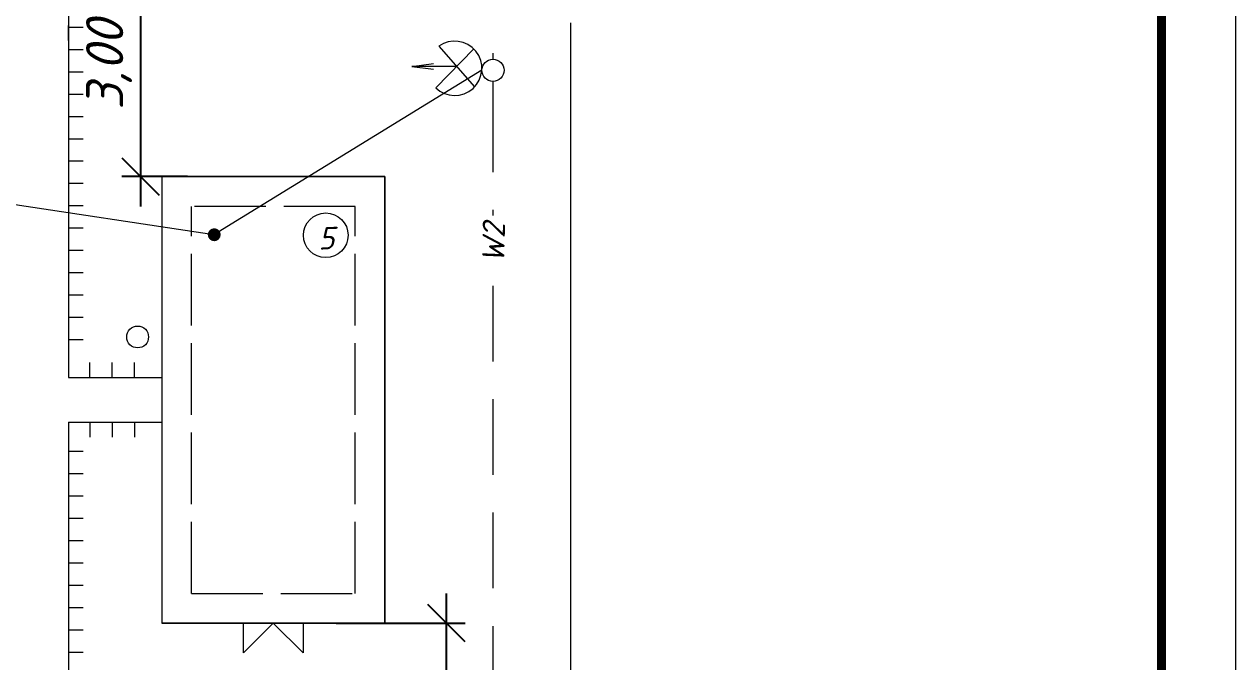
# Model space of a CAD drawing. Header units: millimetres. Extents: x 27137 to 30937, y -4667 to -569.
# Drawn here: x 29086.9 to 29168.4, y -4054.7 to -4011.9 of the extents above; entities that cross this region are included whole.
import ezdxf

# ---------------------------------------------------------------- set-up
doc = ezdxf.new("R2010")
doc.units = ezdxf.units.MM
doc.header["$LTSCALE"] = 0.4
doc.linetypes.add('ACAD_ISO02W100', pattern=[15, 12, -3])
doc.linetypes.add('штриховаяX2', pattern=[38.1, 25.4, -12.7])
doc.styles.add('Isocpeur', font='isocpeui.ttf', dxfattribs={"height": 2.5})
doc.styles.get("Standard").update_dxf_attribs({"font": 'isocpeui.ttf', "height": 2.5})
doc.dimstyles.new('06', dxfattribs={"dimtxt": 2.5, "dimasz": 2.5, "dimexe": 1.25, "dimexo": 0.625, "dimtad": 1, "dimdec": 0, "dimlfac": 200, "dimtxsty": 'Standard', "dimblk": 'OBLIQUE', "dimcen": 2.5, "dimdle": 2, "dimadec": 0, "dimazin": 0, "dimtfac": 1, "dimtdec": 0, "dimtmove": 0, "dimatfit": 3, "dimldrblk": 'OBLIQUE', "dimfxl": 1, "dimarcsym": 0})

# ---------------------------------------------------------------- blocks, each defined once
blk = doc.blocks.new('_Oblique')
at = {"color": 0, "linetype": 'ByBlock', "lineweight": -2}
blk.add_line((-0.5, -0.5), (0.5, 0.5), dxfattribs=at)
blk = doc.blocks.new('*D261')
at = {"color": 0, "lineweight": -2, "transparency": 16777216}
for p, q in [((29115.31, -4071.869), (29115.31, -4050.153)), ((29107.906, -4052.153), (29116.56, -4052.153)), ((29107.906, -4069.869), (29116.56, -4069.869))]:
    blk.add_line(p, q, dxfattribs=at)
at = {"layer": 'Defpoints', "color": 0, "transparency": 16777216}
for p in [(29107.281, -4052.153), (29115.31, -4052.153), (29107.281, -4069.869)]:
    blk.add_point(p, dxfattribs=at)
at = {"color": 0, "lineweight": -2, "transparency": 16777216, "xscale": 2.5, "yscale": 2.5, "zscale": 2.5}
for p, rotation in [((29115.31, -4052.153), 90), ((29115.31, -4069.869), 270)]:
    blk.add_blockref('_Oblique', p, dxfattribs=dict(at, rotation=rotation))
at = {"color": 0, "transparency": 16777216, "insert": (29113.185, -4061.011), "char_height": 2.5, "attachment_point": 5, "rotation": 90, "style": 'Isocpeur'}
blk.add_mtext('3,30', dxfattribs=at)
blk = doc.blocks.new('*D263')
at = {"color": 0, "lineweight": -2, "transparency": 16777216}
for p, q in [((29094.748, -4005.14), (29094.748, -4024.153)), ((29097.91, -4007.14), (29093.498, -4007.14)), ((29097.91, -4022.153), (29093.498, -4022.153))]:
    blk.add_line(p, q, dxfattribs=at)
at = {"layer": 'Defpoints', "color": 0, "transparency": 16777216}
for p in [(29098.535, -4007.14), (29094.748, -4022.153), (29098.535, -4022.153)]:
    blk.add_point(p, dxfattribs=at)
at = {"color": 0, "lineweight": -2, "transparency": 16777216, "xscale": 2.5, "yscale": 2.5, "zscale": 2.5}
for p, rotation in [((29094.748, -4007.14), 90), ((29094.748, -4022.153), 270)]:
    blk.add_blockref('_Oblique', p, dxfattribs=dict(at, rotation=rotation))
at = {"color": 0, "lineweight": 15, "transparency": 16777216, "insert": (29092.623, -4014.647), "char_height": 2.5, "attachment_point": 5, "rotation": 90, "style": 'Isocpeur'}
blk.add_mtext('3,00', dxfattribs=at)

msp = doc.modelspace()

# ---------------------------------------------------------------- hatches: boundary and pattern name
at = {"lineweight": 15}
h = msp.add_hatch(color=256, dxfattribs=at)
h.dxf.hatch_style = 1
h.paths.add_polyline_path([(29099.2663, -4026.0627), (29099.6988, -4026.0627), (29100.1314, -4026.0627, -1)])
h.paths.add_polyline_path([(29099.6988, -4025.6301, -0.4142136), (29100.1314, -4026.0627), (29099.6988, -4026.0627)])
h = msp.add_hatch(color=256, dxfattribs=at)
h.dxf.hatch_style = 1
h.paths.add_polyline_path([(29099.6988, -4025.6301), (29099.6988, -4026.0627), (29099.2663, -4026.0627, -0.4142136)])

# ---------------------------------------------------------------- linework, layer by layer
at = {"linetype": 'штриховаяX2', "lineweight": 15, "ltscale": 0.5}
for p, q in [((29118.4398, -3990.9935), (29118.4393, -4014.2648)), ((29118.4393, -4015.7619), (29118.4392, -4016.775)), ((29118.4392, -4016.775), (29118.4391, -4024.7677)), ((29118.439, -4029.4876), (29118.4378, -4080.934))]:
    msp.add_line(p, q, dxfattribs=at)
at = {"lineweight": 15}
for p, q in [((29089.8982, -4009.0035), (29089.8982, -4035.6529)), ((29089.8982, -4013.0035), (29089.8982, -4012.0035)), ((29089.8982, -4013.0035), (29089.8982, -4012.0035)), ((29090.8982, -4012.1274), (29089.8982, -4012.1274)), ((29090.8982, -4012.1274), (29089.8982, -4012.1274)), ((29090.8982, -4012.1274), (29089.8982, -4012.1274)), ((29090.8982, -4012.1274), (29089.8982, -4012.1274)), ((29090.8982, -4012.1274), (29089.8982, -4012.1274)), ((29090.8982, -4012.1274), (29089.8982, -4012.1274)), ((29090.8982, -4012.1274), (29089.8982, -4012.1274)), ((29090.8982, -4012.1274), (29089.8982, -4012.1274)), ((29090.8982, -4012.1274), (29089.8982, -4012.1274)), ((29090.8982, -4012.1274), (29089.8982, -4012.1274)), ((29090.8982, -4012.1274), (29089.8982, -4012.1274)), ((29090.8982, -4012.1274), (29089.8982, -4012.1274)), ((29090.8982, -4012.1274), (29089.8982, -4012.1274)), ((29090.8982, -4012.1274), (29089.8982, -4012.1274)), ((29090.8982, -4012.1274), (29089.8982, -4012.1274)), ((29090.8982, -4012.1274), (29089.8982, -4012.1274)), ((29090.8982, -4012.1274), (29089.8982, -4012.1274)), ((29123.6441, -4011.8316), (29123.6444, -4026.775)), ((29090.8982, -4013.6274), (29089.8982, -4013.6274)), ((29090.8982, -4013.6274), (29089.8982, -4013.6274)), ((29090.8982, -4013.6274), (29089.8982, -4013.6274)), ((29090.8982, -4013.6274), (29089.8982, -4013.6274)), ((29090.8982, -4013.6274), (29089.8982, -4013.6274)), ((29090.8982, -4013.6274), (29089.8982, -4013.6274)), ((29090.8982, -4013.6274), (29089.8982, -4013.6274)), ((29090.8982, -4013.6274), (29089.8982, -4013.6274)), ((29090.8982, -4013.6274), (29089.8982, -4013.6274)), ((29090.8982, -4013.6274), (29089.8982, -4013.6274)), ((29090.8982, -4013.6274), (29089.8982, -4013.6274)), ((29090.8982, -4015.1274), (29089.8982, -4015.1274)), ((29090.8982, -4015.1274), (29089.8982, -4015.1274)), ((29090.8982, -4015.1274), (29089.8982, -4015.1274)), ((29090.8982, -4015.1274), (29089.8982, -4015.1274)), ((29090.8982, -4015.1274), (29089.8982, -4015.1274)), ((29090.8982, -4015.1274), (29089.8982, -4015.1274)), ((29090.8982, -4015.1274), (29089.8982, -4015.1274)), ((29090.8982, -4015.1274), (29089.8982, -4015.1274)), ((29090.8982, -4015.1274), (29089.8982, -4015.1274)), ((29090.8982, -4015.1274), (29089.8982, -4015.1274)), ((29090.8982, -4015.1274), (29089.8982, -4015.1274)), ((29090.8982, -4015.1274), (29089.8982, -4015.1274)), ((29090.8982, -4015.1274), (29089.8982, -4015.1274)), ((29090.8982, -4016.6274), (29089.8982, -4016.6274)), ((29090.8982, -4016.6274), (29089.8982, -4016.6274)), ((29090.8982, -4016.6274), (29089.8982, -4016.6274)), ((29090.8982, -4016.6274), (29089.8982, -4016.6274)), ((29090.8982, -4016.6274), (29089.8982, -4016.6274)), ((29090.8982, -4016.6274), (29089.8982, -4016.6274)), ((29090.8982, -4016.6274), (29089.8982, -4016.6274)), ((29090.8982, -4016.6274), (29089.8982, -4016.6274)), ((29090.8982, -4016.6274), (29089.8982, -4016.6274)), ((29090.8982, -4016.6274), (29089.8982, -4016.6274)), ((29090.8982, -4016.6274), (29089.8982, -4016.6274)), ((29090.8982, -4016.6274), (29089.8982, -4016.6274)), ((29090.8982, -4016.6274), (29089.8982, -4016.6274)), ((29090.8982, -4016.6274), (29089.8982, -4016.6274)), ((29090.8982, -4016.6274), (29089.8982, -4016.6274)), ((29090.8982, -4016.6274), (29089.8982, -4016.6274)), ((29090.8982, -4016.6274), (29089.8982, -4016.6274)), ((29090.8982, -4018.1274), (29089.8982, -4018.1274)), ((29090.8982, -4018.1274), (29089.8982, -4018.1274)), ((29090.8982, -4018.1274), (29089.8982, -4018.1274)), ((29090.8982, -4018.1274), (29089.8982, -4018.1274)), ((29090.8982, -4018.1274), (29089.8982, -4018.1274)), ((29090.8982, -4018.1274), (29089.8982, -4018.1274)), ((29090.8982, -4018.1274), (29089.8982, -4018.1274)), ((29090.8982, -4018.1274), (29089.8982, -4018.1274)), ((29090.8982, -4018.1274), (29089.8982, -4018.1274)), ((29090.8982, -4018.1274), (29089.8982, -4018.1274)), ((29090.8982, -4018.1274), (29089.8982, -4018.1274)), ((29090.8982, -4019.6274), (29089.8982, -4019.6274)), ((29090.8982, -4019.6274), (29089.8982, -4019.6274)), ((29090.8982, -4019.6274), (29089.8982, -4019.6274)), ((29090.8982, -4019.6274), (29089.8982, -4019.6274)), ((29090.8982, -4019.6274), (29089.8982, -4019.6274)), ((29090.8982, -4019.6274), (29089.8982, -4019.6274)), ((29090.8982, -4019.6274), (29089.8982, -4019.6274)), ((29090.8982, -4019.6274), (29089.8982, -4019.6274)), ((29090.8982, -4019.6274), (29089.8982, -4019.6274)), ((29090.8982, -4019.6274), (29089.8982, -4019.6274)), ((29090.8982, -4019.6274), (29089.8982, -4019.6274)), ((29090.8982, -4019.6274), (29089.8982, -4019.6274)), ((29090.8982, -4019.6274), (29089.8982, -4019.6274)), ((29090.8982, -4019.6274), (29089.8982, -4019.6274)), ((29090.8982, -4019.6274), (29089.8982, -4019.6274)), ((29090.8982, -4019.6274), (29089.8982, -4019.6274)), ((29090.8982, -4019.6274), (29089.8982, -4019.6274)), ((29090.8982, -4019.6274), (29089.8982, -4019.6274)), ((29090.8982, -4019.6274), (29089.8982, -4019.6274)), ((29090.8982, -4019.6274), (29089.8982, -4019.6274)), ((29090.8982, -4019.6274), (29089.8982, -4019.6274)), ((29090.8982, -4021.1274), (29089.8982, -4021.1274)), ((29090.8982, -4021.1274), (29089.8982, -4021.1274)), ((29090.8982, -4021.1274), (29089.8982, -4021.1274)), ((29090.8982, -4021.1274), (29089.8982, -4021.1274)), ((29090.8982, -4021.1274), (29089.8982, -4021.1274)), ((29090.8982, -4021.1274), (29089.8982, -4021.1274)), ((29090.8982, -4021.1274), (29089.8982, -4021.1274)), ((29090.8982, -4021.1274), (29089.8982, -4021.1274)), ((29090.8982, -4021.1274), (29089.8982, -4021.1274)), ((29090.8982, -4021.1274), (29089.8982, -4021.1274)), ((29090.8982, -4021.1274), (29089.8982, -4021.1274)), ((29090.8982, -4021.1274), (29089.8982, -4021.1274)), ((29090.8982, -4021.1274), (29089.8982, -4021.1274)), ((29090.8982, -4021.1274), (29089.8982, -4021.1274)), ((29090.8982, -4021.1274), (29089.8982, -4021.1274)), ((29090.8982, -4021.1274), (29089.8982, -4021.1274)), ((29090.8982, -4021.1274), (29089.8982, -4021.1274)), ((29096.17, -4022.1529), (29111.17, -4022.1529)), ((29111.17, -4022.1529), (29096.17, -4022.1529)), ((29096.17, -4022.1529), (29096.17, -4052.1529)), ((29111.17, -4022.1529), (29106.17, -4022.1529)), ((29111.17, -4022.1529), (29106.17, -4022.1529)), ((29111.17, -4022.1529), (29111.17, -4052.1529)), ((29111.17, -4052.1529), (29111.17, -4022.1529)), ((29090.8982, -4022.6274), (29089.8982, -4022.6274)), ((29090.8982, -4022.6274), (29089.8982, -4022.6274)), ((29090.8982, -4022.6274), (29089.8982, -4022.6274)), ((29090.8982, -4022.6274), (29089.8982, -4022.6274)), ((29090.8982, -4022.6274), (29089.8982, -4022.6274)), ((29090.8982, -4022.6274), (29089.8982, -4022.6274)), ((29090.8982, -4022.6274), (29089.8982, -4022.6274)), ((29090.8982, -4022.6274), (29089.8982, -4022.6274)), ((29090.8982, -4022.6274), (29089.8982, -4022.6274)), ((29090.8982, -4022.6274), (29089.8982, -4022.6274)), ((29090.8982, -4022.6274), (29089.8982, -4022.6274)), ((29090.8982, -4024.1274), (29089.8982, -4024.1274)), ((29090.8982, -4024.1274), (29089.8982, -4024.1274)), ((29090.8982, -4024.1274), (29089.8982, -4024.1274)), ((29090.8982, -4024.1274), (29089.8982, -4024.1274)), ((29090.8982, -4024.1274), (29089.8982, -4024.1274)), ((29090.8982, -4024.1274), (29089.8982, -4024.1274)), ((29090.8982, -4024.1274), (29089.8982, -4024.1274)), ((29090.8982, -4024.1274), (29089.8982, -4024.1274)), ((29090.8982, -4024.1274), (29089.8982, -4024.1274)), ((29090.8982, -4024.1274), (29089.8982, -4024.1274)), ((29090.8982, -4024.1274), (29089.8982, -4024.1274)), ((29090.8982, -4024.1274), (29089.8982, -4024.1274)), ((29090.8982, -4024.1274), (29089.8982, -4024.1274)), ((29090.8982, -4025.6274), (29089.8982, -4025.6274)), ((29090.8982, -4025.6274), (29089.8982, -4025.6274)), ((29090.8982, -4025.6274), (29089.8982, -4025.6274)), ((29090.8982, -4025.6274), (29089.8982, -4025.6274)), ((29090.8982, -4025.6274), (29089.8982, -4025.6274)), ((29090.8982, -4025.6274), (29089.8982, -4025.6274)), ((29090.8982, -4025.6274), (29089.8982, -4025.6274)), ((29090.8982, -4025.6274), (29089.8982, -4025.6274)), ((29090.8982, -4025.6274), (29089.8982, -4025.6274)), ((29090.8982, -4025.6274), (29089.8982, -4025.6274)), ((29090.8982, -4025.6274), (29089.8982, -4025.6274)), ((29090.8982, -4025.6274), (29089.8982, -4025.6274)), ((29090.8982, -4025.6274), (29089.8982, -4025.6274)), ((29090.8982, -4025.6274), (29089.8982, -4025.6274)), ((29090.8982, -4025.6274), (29089.8982, -4025.6274)), ((29090.8982, -4025.6274), (29089.8982, -4025.6274)), ((29090.8982, -4025.6274), (29089.8982, -4025.6274)), ((29123.6444, -4026.775), (29123.6429, -4106.4985)), ((29090.8982, -4027.1274), (29089.8982, -4027.1274)), ((29090.8982, -4027.1274), (29089.8982, -4027.1274)), ((29090.8982, -4027.1274), (29089.8982, -4027.1274)), ((29090.8982, -4027.1274), (29089.8982, -4027.1274)), ((29090.8982, -4027.1274), (29089.8982, -4027.1274)), ((29090.8982, -4027.1274), (29089.8982, -4027.1274)), ((29090.8982, -4027.1274), (29089.8982, -4027.1274)), ((29090.8982, -4027.1274), (29089.8982, -4027.1274)), ((29090.8982, -4027.1274), (29089.8982, -4027.1274)), ((29090.8982, -4027.1274), (29089.8982, -4027.1274)), ((29090.8982, -4027.1274), (29089.8982, -4027.1274)), ((29090.8982, -4028.6274), (29089.8982, -4028.6274)), ((29090.8982, -4028.6274), (29089.8982, -4028.6274)), ((29090.8982, -4028.6274), (29089.8982, -4028.6274)), ((29090.8982, -4028.6274), (29089.8982, -4028.6274)), ((29090.8982, -4028.6274), (29089.8982, -4028.6274)), ((29090.8982, -4028.6274), (29089.8982, -4028.6274)), ((29090.8982, -4028.6274), (29089.8982, -4028.6274)), ((29090.8982, -4028.6274), (29089.8982, -4028.6274)), ((29090.8982, -4028.6274), (29089.8982, -4028.6274)), ((29090.8982, -4028.6274), (29089.8982, -4028.6274)), ((29090.8982, -4028.6274), (29089.8982, -4028.6274)), ((29090.8982, -4028.6274), (29089.8982, -4028.6274)), ((29090.8982, -4028.6274), (29089.8982, -4028.6274)), ((29090.8982, -4030.1274), (29089.8982, -4030.1274)), ((29090.8982, -4030.1274), (29089.8982, -4030.1274)), ((29090.8982, -4030.1274), (29089.8982, -4030.1274)), ((29090.8982, -4030.1274), (29089.8982, -4030.1274)), ((29090.8982, -4030.1274), (29089.8982, -4030.1274)), ((29090.8982, -4030.1274), (29089.8982, -4030.1274)), ((29090.8982, -4030.1274), (29089.8982, -4030.1274)), ((29090.8982, -4030.1274), (29089.8982, -4030.1274)), ((29090.8982, -4030.1274), (29089.8982, -4030.1274)), ((29090.8982, -4030.1274), (29089.8982, -4030.1274)), ((29090.8982, -4030.1274), (29089.8982, -4030.1274)), ((29090.8982, -4030.1274), (29089.8982, -4030.1274)), ((29090.8982, -4030.1274), (29089.8982, -4030.1274)), ((29090.8982, -4030.1274), (29089.8982, -4030.1274)), ((29090.8982, -4030.1274), (29089.8982, -4030.1274)), ((29090.8982, -4030.1274), (29089.8982, -4030.1274)), ((29090.8982, -4030.1274), (29089.8982, -4030.1274)), ((29090.8982, -4031.6274), (29089.8982, -4031.6274)), ((29090.8982, -4031.6274), (29089.8982, -4031.6274)), ((29090.8982, -4031.6274), (29089.8982, -4031.6274)), ((29090.8982, -4031.6274), (29089.8982, -4031.6274)), ((29090.8982, -4031.6274), (29089.8982, -4031.6274)), ((29090.8982, -4031.6274), (29089.8982, -4031.6274)), ((29090.8982, -4031.6274), (29089.8982, -4031.6274)), ((29090.8982, -4031.6274), (29089.8982, -4031.6274)), ((29090.8982, -4031.6274), (29089.8982, -4031.6274)), ((29090.8982, -4031.6274), (29089.8982, -4031.6274)), ((29090.8982, -4031.6274), (29089.8982, -4031.6274)), ((29090.8982, -4033.1274), (29089.8982, -4033.1274)), ((29090.8982, -4033.1274), (29089.8982, -4033.1274)), ((29090.8982, -4033.1274), (29089.8982, -4033.1274)), ((29090.8982, -4033.1274), (29089.8982, -4033.1274)), ((29090.8982, -4033.1274), (29089.8982, -4033.1274)), ((29090.8982, -4033.1274), (29089.8982, -4033.1274)), ((29090.8982, -4033.1274), (29089.8982, -4033.1274)), ((29090.8982, -4033.1274), (29089.8982, -4033.1274)), ((29090.8982, -4033.1274), (29089.8982, -4033.1274)), ((29090.8982, -4033.1274), (29089.8982, -4033.1274)), ((29090.8982, -4033.1274), (29089.8982, -4033.1274)), ((29090.8982, -4033.1274), (29089.8982, -4033.1274)), ((29090.8982, -4033.1274), (29089.8982, -4033.1274)), ((29091.3414, -4035.6529), (29091.3414, -4034.6529)), ((29091.3414, -4035.6529), (29091.3414, -4034.6529)), ((29092.8414, -4035.6529), (29092.8414, -4034.6529)), ((29092.8414, -4035.6529), (29092.8414, -4034.6529)), ((29094.3414, -4035.6529), (29094.3414, -4034.6529)), ((29094.3414, -4035.6529), (29094.3414, -4034.6529)), ((29089.8982, -4035.6529), (29096.17, -4035.6529)), ((29089.8982, -4038.6529), (29096.17, -4038.6529)), ((29089.8982, -4038.6529), (29089.8982, -4073.3693)), ((29091.3414, -4038.6529), (29091.3414, -4039.6529)), ((29091.3414, -4038.6529), (29091.3414, -4039.6529)), ((29092.8414, -4038.6529), (29092.8414, -4039.6529)), ((29092.8414, -4038.6529), (29092.8414, -4039.6529)), ((29094.3414, -4038.6529), (29094.3414, -4039.6529)), ((29094.3414, -4038.6529), (29094.3414, -4039.6529)), ((29090.8982, -4040.6274), (29089.8982, -4040.6274)), ((29090.8982, -4040.6274), (29089.8982, -4040.6274)), ((29090.8982, -4040.6274), (29089.8982, -4040.6274)), ((29090.8982, -4040.6274), (29089.8982, -4040.6274)), ((29090.8982, -4040.6274), (29089.8982, -4040.6274)), ((29090.8982, -4040.6274), (29089.8982, -4040.6274)), ((29090.8982, -4040.6274), (29089.8982, -4040.6274)), ((29090.8982, -4040.6274), (29089.8982, -4040.6274)), ((29090.8982, -4040.6274), (29089.8982, -4040.6274)), ((29090.8982, -4040.6274), (29089.8982, -4040.6274)), ((29090.8982, -4040.6274), (29089.8982, -4040.6274)), ((29090.8982, -4042.1274), (29089.8982, -4042.1274)), ((29090.8982, -4042.1274), (29089.8982, -4042.1274)), ((29090.8982, -4042.1274), (29089.8982, -4042.1274)), ((29090.8982, -4042.1274), (29089.8982, -4042.1274)), ((29090.8982, -4042.1274), (29089.8982, -4042.1274)), ((29090.8982, -4042.1274), (29089.8982, -4042.1274)), ((29090.8982, -4042.1274), (29089.8982, -4042.1274)), ((29090.8982, -4042.1274), (29089.8982, -4042.1274)), ((29090.8982, -4042.1274), (29089.8982, -4042.1274)), ((29090.8982, -4042.1274), (29089.8982, -4042.1274)), ((29090.8982, -4042.1274), (29089.8982, -4042.1274)), ((29090.8982, -4042.1274), (29089.8982, -4042.1274)), ((29090.8982, -4042.1274), (29089.8982, -4042.1274)), ((29090.8982, -4043.6274), (29089.8982, -4043.6274)), ((29090.8982, -4043.6274), (29089.8982, -4043.6274)), ((29090.8982, -4043.6274), (29089.8982, -4043.6274)), ((29090.8982, -4043.6274), (29089.8982, -4043.6274)), ((29090.8982, -4043.6274), (29089.8982, -4043.6274)), ((29090.8982, -4043.6274), (29089.8982, -4043.6274)), ((29090.8982, -4043.6274), (29089.8982, -4043.6274)), ((29090.8982, -4043.6274), (29089.8982, -4043.6274)), ((29090.8982, -4043.6274), (29089.8982, -4043.6274)), ((29090.8982, -4043.6274), (29089.8982, -4043.6274)), ((29090.8982, -4043.6274), (29089.8982, -4043.6274)), ((29090.8982, -4043.6274), (29089.8982, -4043.6274)), ((29090.8982, -4043.6274), (29089.8982, -4043.6274)), ((29090.8982, -4043.6274), (29089.8982, -4043.6274)), ((29090.8982, -4043.6274), (29089.8982, -4043.6274)), ((29090.8982, -4043.6274), (29089.8982, -4043.6274)), ((29090.8982, -4043.6274), (29089.8982, -4043.6274)), ((29090.8982, -4045.1274), (29089.8982, -4045.1274)), ((29090.8982, -4045.1274), (29089.8982, -4045.1274)), ((29090.8982, -4045.1274), (29089.8982, -4045.1274)), ((29090.8982, -4045.1274), (29089.8982, -4045.1274)), ((29090.8982, -4045.1274), (29089.8982, -4045.1274)), ((29090.8982, -4045.1274), (29089.8982, -4045.1274)), ((29090.8982, -4045.1274), (29089.8982, -4045.1274)), ((29090.8982, -4045.1274), (29089.8982, -4045.1274)), ((29090.8982, -4045.1274), (29089.8982, -4045.1274)), ((29090.8982, -4045.1274), (29089.8982, -4045.1274)), ((29090.8982, -4045.1274), (29089.8982, -4045.1274)), ((29090.8982, -4046.6274), (29089.8982, -4046.6274)), ((29090.8982, -4046.6274), (29089.8982, -4046.6274)), ((29090.8982, -4046.6274), (29089.8982, -4046.6274)), ((29090.8982, -4046.6274), (29089.8982, -4046.6274)), ((29090.8982, -4046.6274), (29089.8982, -4046.6274)), ((29090.8982, -4046.6274), (29089.8982, -4046.6274)), ((29090.8982, -4046.6274), (29089.8982, -4046.6274)), ((29090.8982, -4046.6274), (29089.8982, -4046.6274)), ((29090.8982, -4046.6274), (29089.8982, -4046.6274)), ((29090.8982, -4046.6274), (29089.8982, -4046.6274)), ((29090.8982, -4046.6274), (29089.8982, -4046.6274)), ((29090.8982, -4046.6274), (29089.8982, -4046.6274)), ((29090.8982, -4046.6274), (29089.8982, -4046.6274)), ((29090.8982, -4048.1274), (29089.8982, -4048.1274)), ((29090.8982, -4048.1274), (29089.8982, -4048.1274)), ((29090.8982, -4048.1274), (29089.8982, -4048.1274)), ((29090.8982, -4048.1274), (29089.8982, -4048.1274)), ((29090.8982, -4048.1274), (29089.8982, -4048.1274)), ((29090.8982, -4048.1274), (29089.8982, -4048.1274)), ((29090.8982, -4048.1274), (29089.8982, -4048.1274)), ((29090.8982, -4048.1274), (29089.8982, -4048.1274)), ((29090.8982, -4048.1274), (29089.8982, -4048.1274)), ((29090.8982, -4048.1274), (29089.8982, -4048.1274)), ((29090.8982, -4048.1274), (29089.8982, -4048.1274)), ((29090.8982, -4048.1274), (29089.8982, -4048.1274)), ((29090.8982, -4048.1274), (29089.8982, -4048.1274)), ((29090.8982, -4048.1274), (29089.8982, -4048.1274)), ((29090.8982, -4049.6274), (29089.8982, -4049.6274)), ((29090.8982, -4049.6274), (29089.8982, -4049.6274)), ((29090.8982, -4049.6274), (29089.8982, -4049.6274)), ((29090.8982, -4049.6274), (29089.8982, -4049.6274)), ((29090.8982, -4049.6274), (29089.8982, -4049.6274)), ((29090.8982, -4049.6274), (29089.8982, -4049.6274)), ((29090.8982, -4049.6274), (29089.8982, -4049.6274)), ((29090.8982, -4049.6274), (29089.8982, -4049.6274)), ((29090.8982, -4051.1274), (29089.8982, -4051.1274)), ((29090.8982, -4051.1274), (29089.8982, -4051.1274)), ((29090.8982, -4051.1274), (29089.8982, -4051.1274)), ((29090.8982, -4051.1274), (29089.8982, -4051.1274)), ((29090.8982, -4051.1274), (29089.8982, -4051.1274)), ((29090.8982, -4051.1274), (29089.8982, -4051.1274)), ((29090.8982, -4051.1274), (29089.8982, -4051.1274)), ((29090.8982, -4051.1274), (29089.8982, -4051.1274)), ((29090.8982, -4051.1274), (29089.8982, -4051.1274)), ((29090.8982, -4051.1274), (29089.8982, -4051.1274)), ((29090.8982, -4051.1274), (29089.8982, -4051.1274)), ((29090.8982, -4051.1274), (29089.8982, -4051.1274)), ((29090.8982, -4051.1274), (29089.8982, -4051.1274)), ((29090.8982, -4051.1274), (29089.8982, -4051.1274)), ((29090.8982, -4051.1274), (29089.8982, -4051.1274)), ((29090.8982, -4051.1274), (29089.8982, -4051.1274)), ((29090.8982, -4051.1274), (29089.8982, -4051.1274)), ((29090.8982, -4051.1274), (29089.8982, -4051.1274)), ((29090.8982, -4051.1274), (29089.8982, -4051.1274)), ((29090.8982, -4051.1274), (29089.8982, -4051.1274)), ((29090.8982, -4051.1274), (29089.8982, -4051.1274)), ((29090.8982, -4051.1274), (29089.8982, -4051.1274)), ((29090.8982, -4051.1274), (29089.8982, -4051.1274)), ((29090.8982, -4051.1274), (29089.8982, -4051.1274)), ((29090.8982, -4051.1274), (29089.8982, -4051.1274)), ((29090.8982, -4051.1274), (29089.8982, -4051.1274)), ((29090.8982, -4051.1274), (29089.8982, -4051.1274)), ((29090.8982, -4051.1274), (29089.8982, -4051.1274)), ((29090.8982, -4051.1274), (29089.8982, -4051.1274)), ((29090.8982, -4051.1274), (29089.8982, -4051.1274)), ((29090.8982, -4051.1274), (29089.8982, -4051.1274)), ((29090.8982, -4051.1274), (29089.8982, -4051.1274)), ((29090.8982, -4051.1274), (29089.8982, -4051.1274)), ((29111.17, -4052.1529), (29096.17, -4052.1529)), ((29096.17, -4052.1529), (29111.17, -4052.1529)), ((29101.67, -4054.1529), (29101.67, -4052.1529)), ((29101.67, -4054.1529), (29103.67, -4052.1529)), ((29103.67, -4052.1529), (29105.67, -4054.1529)), ((29105.67, -4052.1529), (29105.67, -4054.1529)), ((29090.8982, -4052.6274), (29089.8982, -4052.6274)), ((29090.8982, -4052.6274), (29089.8982, -4052.6274)), ((29090.8982, -4052.6274), (29089.8982, -4052.6274)), ((29090.8982, -4052.6274), (29089.8982, -4052.6274)), ((29090.8982, -4052.6274), (29089.8982, -4052.6274)), ((29090.8982, -4052.6274), (29089.8982, -4052.6274)), ((29090.8982, -4052.6274), (29089.8982, -4052.6274)), ((29090.8982, -4052.6274), (29089.8982, -4052.6274)), ((29090.8982, -4054.1274), (29089.8982, -4054.1274)), ((29090.8982, -4054.1274), (29089.8982, -4054.1274)), ((29090.8982, -4054.1274), (29089.8982, -4054.1274)), ((29090.8982, -4054.1274), (29089.8982, -4054.1274)), ((29090.8982, -4054.1274), (29089.8982, -4054.1274)), ((29090.8982, -4054.1274), (29089.8982, -4054.1274)), ((29090.8982, -4054.1274), (29089.8982, -4054.1274)), ((29090.8982, -4054.1274), (29089.8982, -4054.1274)), ((29090.8982, -4054.1274), (29089.8982, -4054.1274)), ((29090.8982, -4054.1274), (29089.8982, -4054.1274)), ((29090.8982, -4054.1274), (29089.8982, -4054.1274)), ((29090.8982, -4054.1274), (29089.8982, -4054.1274)), ((29090.8982, -4054.1274), (29089.8982, -4054.1274)), ((29090.8982, -4054.1274), (29089.8982, -4054.1274)), ((29090.8982, -4054.1274), (29089.8982, -4054.1274)), ((29090.8982, -4054.1274), (29089.8982, -4054.1274)), ((29090.8982, -4054.1274), (29089.8982, -4054.1274)), ((29090.8982, -4054.1274), (29089.8982, -4054.1274)), ((29090.8982, -4054.1274), (29089.8982, -4054.1274))]:
    msp.add_line(p, q, dxfattribs=at)
at = {"lineweight": 15, "ltscale": 0.5}
for p, q in [((29114.5937, -4016.1865), (29117.1437, -4013.5692)), ((29114.8013, -4013.395), (29117.2, -4016.1291)), ((29112.9805, -4014.7517), (29114.4505, -4014.5576)), ((29115.9916, -4014.7517), (29112.9805, -4014.7517)), ((29112.9805, -4014.7517), (29114.4468, -4014.9432)), ((29117.6907, -4015.0133), (29099.6736, -4026.0698)), ((29099.6736, -4026.0698), (29077.5199, -4022.7098)), ((29096.17, -4037.1529), (29096.17, -4037.1529))]:
    msp.add_line(p, q, dxfattribs=at)
at = {"linetype": 'ACAD_ISO02W100', "lineweight": 15}
for p, q in [((29109.17, -4024.1529), (29098.17, -4024.1529)), ((29098.17, -4050.1529), (29098.17, -4024.1529)), ((29109.17, -4050.1529), (29109.17, -4024.1529)), ((29098.17, -4050.1529), (29109.17, -4050.1529))]:
    msp.add_line(p, q, dxfattribs=at)
at = {"color": 7, "lineweight": 15}
for points in [[(28327.3799, -4472.756), (29168.3799, -4472.756), (29168.3799, -3878.756), (28327.3799, -3878.756)], [(28347.3799, -4467.756), (29163.3799, -4467.756), (29163.3799, -3883.756), (28347.3799, -3883.756)]]:
    msp.add_lwpolyline(points, close=True, dxfattribs=at)
at = {"lineweight": 15, "const_width": 0.6}
msp.add_lwpolyline([(28347.3799, -3883.756), (29163.3799, -3883.756), (29163.3799, -4467.756), (28347.3799, -4467.756)], dxfattribs=at)
at = {"lineweight": 15}
for centre, radius in [((29118.4393, -4015.0133), 0.7486), ((29107.1991, -4026.0969), 1.5), ((29094.5491, -4032.9255), 0.7344)]:
    msp.add_circle(centre, radius, dxfattribs=at)
at = {"lineweight": 15, "ltscale": 0.5}
msp.add_arc((29115.8687, -4014.8779), 1.8271, 225.74633, 125.748105, dxfattribs=at)

# ---------------------------------------------------------------- texts
at = {"linetype": 'штриховаяX2', "lineweight": 15, "insert": (29117.7494, -4025.2568), "char_height": 1.5, "attachment_point": 3, "rotation": 89.090136, "style": 'Isocpeur'}
msp.add_mtext_dynamic_manual_height_columns('W2', width=3.719358, gutter_width=12.5, heights=[0], dxfattribs=at)
at = {"lineweight": 15, "insert": (29106.6623, -4025.5607), "char_height": 1.5, "attachment_point": 1, "rotation": 1.764384, "style": 'Isocpeur'}
msp.add_mtext_dynamic_manual_height_columns('5', width=1.525272, gutter_width=12.5, heights=[0], dxfattribs=at)

# ---------------------------------------------------------------- dimensions: what is measured, and where the dimension line sits
at = {"lineweight": 15}
dim = msp.add_aligned_dim(p1=(29098.5353, -4007.1404), p2=(29098.5353, -4022.1529), distance=-3.7873, text='3,00', dimstyle='06', override={"dimtxsty": 'Isocpeur'}, dxfattribs=at)
dim.commit()
dim.dimension.update_dxf_attribs({"geometry": '*D263', "text_midpoint": (29092.623, -4014.6467)})
dim = msp.add_aligned_dim(p1=(29107.2809, -4069.8693), p2=(29107.2809, -4052.1529), distance=-8.0292, text='3,30', dimstyle='06', override={"dimtxsty": 'Isocpeur'})
dim.commit()
dim.dimension.update_dxf_attribs({"geometry": '*D261', "text_midpoint": (29113.1851, -4061.0111)})

doc.saveas('drawing.dxf')
